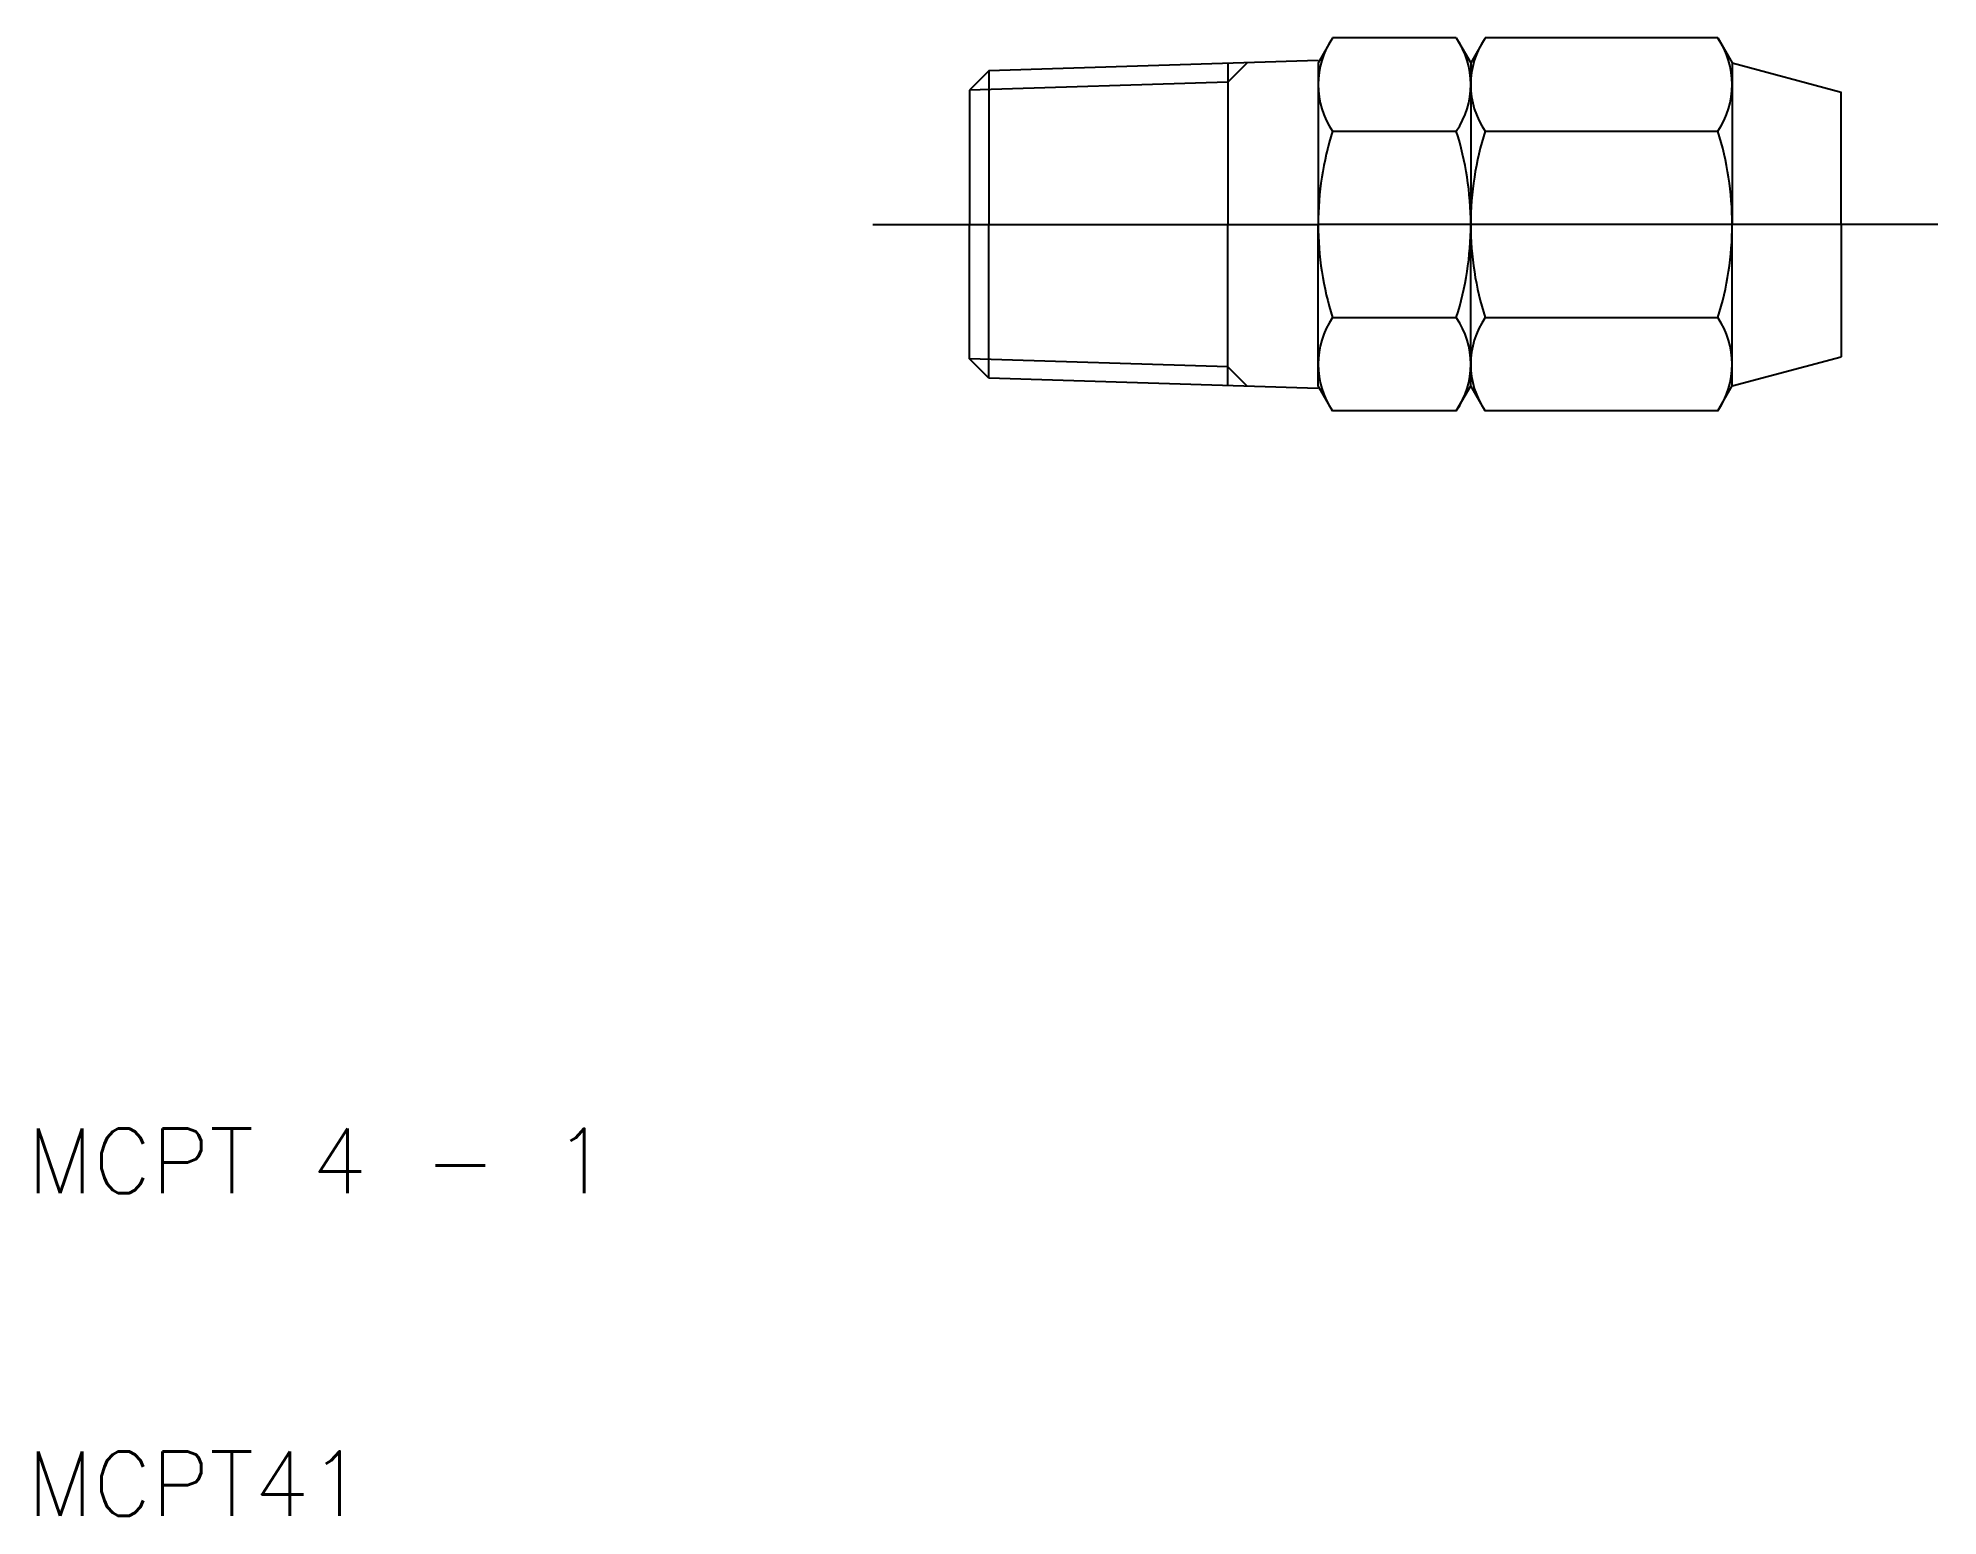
# Model space of a CAD drawing. Extents: x 10.3 to 69.2, y 10 to 55.8.
import ezdxf

# ---------------------------------------------------------------- set-up
doc = ezdxf.new("R2010")
doc.units = 0
doc.linetypes.add('CENTER', pattern=[50.8, 31.75, -6.35, 6.35, -6.35])
doc.layers.get('0').update_dxf_attribs({"linetype": 'CONTINUOUS'})
doc.layers.add('CENTER', color=1, linetype='CENTER')
doc.styles.get("Standard").update_dxf_attribs({"font": 'txt.shx'})

msp = doc.modelspace()

# ---------------------------------------------------------------- linework, layer by layer
for p, q in [((50.447, 55.774), (50, 55)), ((54.278, 55.774), (50.447, 55.774)), ((54.278, 55.774), (54.725, 55)), ((55.172, 55.774), (54.725, 55)), ((62.378, 55.774), (55.172, 55.774)), ((62.378, 55.774), (62.825, 55)), ((39.8, 54.759), (39.2, 54.159)), ((50, 55.077), (39.8, 54.759)), ((39.8, 54.759), (39.8, 50)), ((47.2, 54.99), (47.2, 50)), ((50, 55), (50, 50)), ((54.725, 55), (54.725, 50)), ((62.825, 55), (62.825, 50)), ((62.825, 55), (66.2, 54.096)), ((39.2, 54.159), (39.2, 50)), ((66.2, 50), (66.2, 54.096)), ((50.447, 52.887), (54.278, 52.887)), ((55.172, 52.887), (62.378, 52.887)), ((39.2, 45.841), (39.2, 50)), ((39.8, 45.241), (39.8, 50)), ((47.2, 45.01), (47.2, 50)), ((50, 45), (50, 50)), ((54.725, 45), (54.725, 50)), ((62.825, 45), (62.825, 50)), ((66.2, 50), (66.2, 45.904)), ((50.447, 47.113), (54.278, 47.113)), ((55.172, 47.113), (62.378, 47.113)), ((39.8, 45.241), (39.2, 45.841)), ((62.825, 45), (66.2, 45.904)), ((50, 44.923), (39.8, 45.241)), ((50.447, 44.226), (50, 45)), ((54.278, 44.226), (54.725, 45)), ((55.172, 44.226), (54.725, 45)), ((62.378, 44.226), (62.825, 45)), ((54.278, 44.226), (50.447, 44.226)), ((62.378, 44.226), (55.172, 44.226))]:
    msp.add_line(p, q)
at = {"color": 3}
for p, q in [((47.8, 55.009), (47.2, 54.409)), ((47.2, 54.409), (39.2, 54.159)), ((47.2, 45.591), (39.2, 45.841)), ((47.8, 44.991), (47.2, 45.591))]:
    msp.add_line(p, q, dxfattribs=at)
for centre, radius, start, end in [((52.556, 54.33), 2.556, 145.61575, 214.38425), ((52.169, 54.33), 2.556, 325.61575, 34.38425), ((57.281, 54.33), 2.556, 145.61575, 214.38425), ((60.269, 54.33), 2.556, 325.61575, 34.38425), ((59.553, 50), 9.553, 162.41205, 180), ((45.172, 50), 9.553, 0, 17.58795), ((64.278, 50), 9.553, 162.41205, 180), ((53.272, 50), 9.553, 0, 17.58795), ((59.553, 50), 9.553, 180, 197.58795), ((45.172, 50), 9.553, 342.41205, 0), ((64.278, 50), 9.553, 180, 197.58795), ((53.272, 50), 9.553, 342.41205, 0), ((52.556, 45.67), 2.556, 145.61575, 214.38425), ((52.169, 45.67), 2.556, 325.61575, 34.38425), ((57.281, 45.67), 2.556, 145.61575, 214.38425), ((60.269, 45.67), 2.556, 325.61575, 34.38425)]:
    msp.add_arc(centre, radius, start, end)
at = {"layer": 'CENTER'}
for p, q in [((36.2, 50), (50, 50)), ((54.725, 50), (50, 50)), ((69.2, 50), (54.725, 50))]:
    msp.add_line(p, q, dxfattribs=at)

# ---------------------------------------------------------------- texts
for s, p in [('MCPT 4 - 1', (10, 20)), ('MCPT41', (10, 10))]:
    msp.add_text(s, height=2).set_placement(p)

doc.saveas('drawing.dxf')
